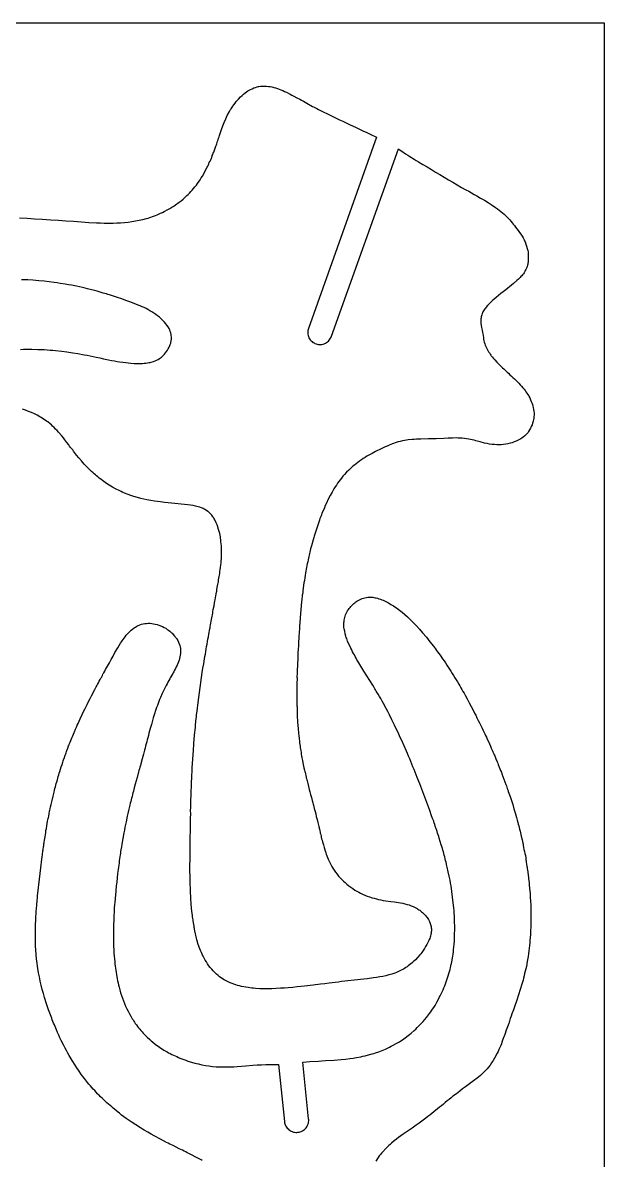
# Model space of a CAD drawing. Extents: x 0 to 1525, y 0 to 1525.
# Drawn here: x 1290.9 to 1525, y 1067.1 to 1525 of the extents above; entities that cross this region are included whole.
import ezdxf

# ---------------------------------------------------------------- set-up
doc = ezdxf.new("R2010")
doc.units = 0
doc.header["$MEASUREMENT"] = 0

msp = doc.modelspace()

# ---------------------------------------------------------------- linework, layer by layer
msp.add_lwpolyline([(0, 0), (0, 1525), (1525, 1525), (1525, 0), (0, 0)], close=True)
for points in [[(1289.63, 1446.41), (1292.73, 1446.27), (1295.73, 1446.11), (1298.73, 1445.94), (1302.23, 1445.72), (1305.33, 1445.51), (1308.33, 1445.3), (1311.43, 1445.07), (1312.98, 1444.95), (1314.53, 1444.83), (1316.03, 1444.73), (1317.53, 1444.63), (1320.63, 1444.46), (1322.18, 1444.41), (1323.73, 1444.37), (1325.53, 1444.35), (1327.33, 1444.37), (1328.84, 1444.42), (1330.33, 1444.5), (1331.84, 1444.61), (1333.33, 1444.77), (1334.84, 1444.96), (1335.59, 1445.07), (1336.33, 1445.19), (1337.79, 1445.47), (1338.52, 1445.63), (1339.24, 1445.8), (1340.7, 1446.18), (1341.42, 1446.38), (1342.14, 1446.61), (1343.6, 1447.11), (1344.32, 1447.38), (1345.03, 1447.67), (1346.45, 1448.28), (1347.14, 1448.61), (1347.83, 1448.95), (1349.4, 1449.79), (1350.17, 1450.24), (1350.94, 1450.7), (1351.7, 1451.19), (1352.45, 1451.69), (1353.93, 1452.73), (1354.34, 1453.04), (1354.74, 1453.36), (1355.51, 1454.02), (1357.02, 1455.39), (1357.57, 1455.91), (1358.1, 1456.46), (1358.61, 1457.02), (1359.12, 1457.59), (1359.7, 1458.25), (1360.27, 1458.93), (1360.82, 1459.62), (1361.34, 1460.33), (1362.32, 1461.79), (1362.79, 1462.53), (1363.25, 1463.28), (1363.77, 1464.16), (1364.26, 1465.06), (1365.22, 1466.86), (1365.44, 1467.31), (1365.64, 1467.78), (1365.83, 1468.24), (1366.03, 1468.7), (1366.32, 1469.27), (1366.61, 1469.84), (1366.87, 1470.42), (1366.98, 1470.72), (1367.07, 1471.03), (1367.14, 1471.28), (1367.22, 1471.53), (1367.42, 1472), (1367.64, 1472.47), (1367.85, 1472.95), (1368.29, 1474.15), (1368.7, 1475.36), (1368.86, 1475.84), (1369.04, 1476.31), (1369.21, 1476.78), (1369.36, 1477.27), (1369.54, 1477.87), (1369.75, 1478.47), (1369.96, 1479.07), (1370.16, 1479.67), (1370.54, 1480.88), (1370.97, 1482.07), (1371.49, 1483.49), (1371.75, 1484.2), (1372.04, 1484.9), (1372.62, 1486.29), (1372.93, 1486.98), (1373.26, 1487.65), (1374.09, 1489.24), (1374.53, 1490.02), (1374.77, 1490.4), (1375.03, 1490.76), (1375.48, 1491.39), (1375.93, 1492.02), (1376.38, 1492.65), (1376.85, 1493.26), (1377.28, 1493.76), (1377.73, 1494.25), (1378.65, 1495.19), (1379.21, 1495.73), (1379.8, 1496.25), (1380.41, 1496.73), (1381.04, 1497.19), (1381.57, 1497.54), (1382.11, 1497.87), (1382.67, 1498.18), (1383.24, 1498.46), (1383.91, 1498.75), (1384.61, 1499), (1385.31, 1499.2), (1385.67, 1499.29), (1386.03, 1499.36), (1386.61, 1499.44), (1387.18, 1499.49), (1387.76, 1499.52), (1388.33, 1499.52), (1389.07, 1499.48), (1389.79, 1499.4), (1390.52, 1499.28), (1391.23, 1499.14), (1391.97, 1498.97), (1392.7, 1498.75), (1393.42, 1498.51), (1394.13, 1498.26), (1394.87, 1497.98), (1395.61, 1497.69), (1396.33, 1497.37), (1397.04, 1497.02), (1398.54, 1496.28), (1399.29, 1495.9), (1400.03, 1495.51), (1401.23, 1494.84), (1402.43, 1494.18), (1403.16, 1493.79), (1403.88, 1493.38), (1405.33, 1492.58), (1407.63, 1491.33), (1408.2, 1491.03), (1408.78, 1490.74), (1409.36, 1490.44), (1409.93, 1490.14), (1411.03, 1489.57), (1412.14, 1489.01), (1413.28, 1488.44), (1414.43, 1487.88), (1415.78, 1487.23), (1417.13, 1486.59), (1418.43, 1485.96), (1419.74, 1485.34), (1422.44, 1484.08), (1425.14, 1482.82), (1427.84, 1481.54), (1429.44, 1480.79), (1431.04, 1480.03), (1433.35, 1478.95), (1405.9, 1401.97), (1405.78, 1401.53), (1405.69, 1401.09), (1405.65, 1400.62), (1405.65, 1400.14), (1405.7, 1399.64), (1405.8, 1399.16), (1405.95, 1398.67), (1406.15, 1398.21), (1406.4, 1397.76), (1406.69, 1397.35), (1407.02, 1396.97), (1407.38, 1396.63), (1407.76, 1396.34), (1408.17, 1396.09), (1408.57, 1395.89), (1408.99, 1395.73), (1409.42, 1395.6), (1409.86, 1395.52), (1410.34, 1395.47), (1410.82, 1395.47), (1411.31, 1395.52), (1411.8, 1395.62), (1412.28, 1395.78), (1412.75, 1395.98), (1413.19, 1396.23), (1413.61, 1396.52), (1413.98, 1396.85), (1414.32, 1397.21), (1414.61, 1397.59), (1414.86, 1397.99), (1415.06, 1398.39), (1415.23, 1398.81), (1415.23, 1398.81), (1442.12, 1474.23), (1442.85, 1473.73), (1443.58, 1473.24), (1445.04, 1472.26), (1445.88, 1471.7), (1446.73, 1471.15), (1448.44, 1470.07), (1449.3, 1469.52), (1450.17, 1469), (1451.93, 1467.96), (1453.67, 1466.93), (1455.43, 1465.92), (1457.14, 1464.91), (1458.84, 1463.9), (1462.33, 1461.8), (1464.08, 1460.76), (1465.83, 1459.74), (1467.57, 1458.74), (1469.33, 1457.76), (1470.43, 1457.15), (1471.53, 1456.54), (1472.63, 1455.92), (1473.73, 1455.3), (1475.24, 1454.44), (1476.74, 1453.54), (1478.29, 1452.61), (1479.06, 1452.13), (1479.82, 1451.63), (1481.29, 1450.63), (1482.01, 1450.12), (1482.72, 1449.58), (1483.4, 1449.04), (1484.06, 1448.48), (1484.72, 1447.91), (1485.34, 1447.31), (1485.89, 1446.77), (1486.42, 1446.23), (1486.94, 1445.66), (1487.43, 1445.08), (1487.91, 1444.49), (1488.4, 1443.92), (1488.88, 1443.33), (1489.34, 1442.72), (1489.86, 1442.01), (1490.4, 1441.3), (1490.93, 1440.59), (1491.43, 1439.87), (1491.91, 1439.12), (1492.36, 1438.35), (1492.77, 1437.57), (1492.96, 1437.17), (1493.14, 1436.76), (1493.47, 1435.91), (1493.76, 1435.03), (1494.01, 1434.15), (1494.22, 1433.26), (1494.31, 1432.75), (1494.37, 1432.23), (1494.42, 1431.71), (1494.44, 1431.19), (1494.44, 1430.14), (1494.4, 1429.09), (1494.36, 1428.65), (1494.29, 1428.22), (1494.2, 1427.78), (1494.08, 1427.35), (1493.94, 1426.93), (1493.79, 1426.51), (1493.45, 1425.69), (1493.23, 1425.23), (1492.99, 1424.8), (1492.72, 1424.37), (1492.44, 1423.96), (1492.13, 1423.55), (1491.81, 1423.16), (1491.48, 1422.78), (1491.14, 1422.41), (1490.5, 1421.78), (1489.82, 1421.17), (1488.44, 1419.98), (1487.68, 1419.34), (1486.91, 1418.71), (1486.13, 1418.09), (1485.34, 1417.49), (1484.33, 1416.73), (1483.34, 1415.95), (1482.39, 1415.15), (1481.44, 1414.35), (1480.72, 1413.75), (1480.01, 1413.14), (1479.32, 1412.51), (1478.66, 1411.85), (1478.04, 1411.19), (1477.45, 1410.51), (1477.17, 1410.16), (1476.9, 1409.8), (1476.64, 1409.43), (1476.4, 1409.05), (1476.19, 1408.67), (1476, 1408.28), (1475.84, 1407.89), (1475.7, 1407.48), (1475.58, 1407.07), (1475.49, 1406.65), (1475.42, 1406.23), (1475.36, 1405.8), (1475.33, 1405.36), (1475.33, 1404.91), (1475.35, 1404.47), (1475.39, 1404.03), (1475.51, 1403.16), (1475.65, 1402.28), (1475.83, 1401.27), (1476.02, 1400.25), (1476.2, 1399.23), (1476.35, 1398.21), (1476.44, 1397.6), (1476.57, 1397), (1476.73, 1396.4), (1476.9, 1395.8), (1477.1, 1395.24), (1477.33, 1394.69), (1477.83, 1393.6), (1477.97, 1393.33), (1478.11, 1393.06), (1478.44, 1392.55), (1478.78, 1392.05), (1479.11, 1391.53), (1479.3, 1391.22), (1479.51, 1390.92), (1479.96, 1390.35), (1480.45, 1389.79), (1480.93, 1389.24), (1481.78, 1388.32), (1482.65, 1387.43), (1483.58, 1386.52), (1484.05, 1386.07), (1484.53, 1385.63), (1485.51, 1384.77), (1485.99, 1384.32), (1486.45, 1383.87), (1487.03, 1383.31), (1487.64, 1382.78), (1488.24, 1382.24), (1488.83, 1381.69), (1489.75, 1380.77), (1490.65, 1379.84), (1491.2, 1379.26), (1491.73, 1378.66), (1492.24, 1378.05), (1492.73, 1377.43), (1493.12, 1376.9), (1493.5, 1376.37), (1494.23, 1375.29), (1494.45, 1374.96), (1494.64, 1374.63), (1495, 1373.94), (1495.33, 1373.23), (1495.64, 1372.52), (1495.89, 1371.92), (1496.11, 1371.32), (1496.3, 1370.71), (1496.45, 1370.09), (1496.59, 1369.34), (1496.7, 1368.59), (1496.75, 1367.84), (1496.76, 1367.46), (1496.74, 1367.08), (1496.7, 1366.44), (1496.64, 1365.81), (1496.53, 1365.19), (1496.38, 1364.58), (1496.17, 1363.85), (1495.93, 1363.13), (1495.65, 1362.42), (1495.5, 1362.08), (1495.32, 1361.74), (1494.94, 1361.06), (1494.53, 1360.41), (1494.31, 1360.1), (1494.07, 1359.8), (1493.82, 1359.5), (1493.56, 1359.22), (1493, 1358.69), (1492.41, 1358.2), (1491.79, 1357.76), (1491.47, 1357.55), (1491.14, 1357.36), (1490.37, 1356.95), (1489.57, 1356.57), (1488.76, 1356.23), (1487.93, 1355.95), (1487.07, 1355.7), (1486.2, 1355.5), (1485.32, 1355.34), (1484.43, 1355.22), (1483.54, 1355.14), (1482.64, 1355.11), (1481.74, 1355.11), (1480.83, 1355.15), (1479.83, 1355.24), (1478.82, 1355.38), (1477.82, 1355.56), (1476.84, 1355.78), (1475.08, 1356.22), (1473.34, 1356.7), (1472.62, 1356.9), (1471.89, 1357.07), (1471.17, 1357.24), (1470.43, 1357.38), (1469.56, 1357.52), (1468.69, 1357.63), (1467.81, 1357.72), (1466.93, 1357.78), (1466.19, 1357.81), (1465.44, 1357.83), (1463.93, 1357.82), (1462.18, 1357.77), (1460.43, 1357.69), (1457.33, 1357.53), (1455.79, 1357.48), (1454.23, 1357.44), (1451.23, 1357.38), (1449.43, 1357.32), (1448.53, 1357.27), (1447.63, 1357.2), (1446.13, 1357.06), (1445.38, 1356.96), (1444.64, 1356.83), (1443.78, 1356.66), (1442.92, 1356.47), (1442.07, 1356.26), (1441.24, 1356), (1439.83, 1355.5), (1438.44, 1354.95), (1437.63, 1354.6), (1436.82, 1354.24), (1435.23, 1353.49), (1432.93, 1352.36), (1432.25, 1352.01), (1431.58, 1351.64), (1430.24, 1350.9), (1429.47, 1350.46), (1428.72, 1350), (1427.98, 1349.53), (1427.24, 1349.04), (1426.52, 1348.54), (1425.82, 1348.02), (1424.43, 1346.94), (1423.84, 1346.46), (1423.26, 1345.95), (1422.7, 1345.43), (1422.15, 1344.89), (1421.27, 1344.01), (1420.42, 1343.09), (1419.84, 1342.42), (1419.26, 1341.72), (1418.7, 1341.02), (1418.16, 1340.3), (1417.65, 1339.59), (1417.16, 1338.87), (1416.68, 1338.13), (1416.22, 1337.39), (1415.46, 1336.08), (1414.73, 1334.74), (1413.93, 1333.16), (1413.14, 1331.56), (1412.73, 1330.64), (1412.33, 1329.7), (1411.94, 1328.77), (1411.52, 1327.85), (1411.33, 1327.38), (1411.17, 1326.91), (1411.02, 1326.43), (1410.83, 1325.96), (1410.58, 1325.38), (1410.35, 1324.78), (1409.94, 1323.58), (1409.52, 1322.39), (1409.11, 1321.19), (1408.74, 1319.98), (1408.35, 1318.77), (1408.2, 1318.29), (1408.07, 1317.81), (1407.81, 1316.84), (1407.13, 1314.38), (1406.81, 1313.16), (1406.52, 1311.93), (1406.38, 1311.32), (1406.21, 1310.7), (1406.05, 1310.09), (1405.92, 1309.46), (1405.79, 1308.72), (1405.64, 1307.97), (1405.48, 1307.23), (1405.34, 1306.49), (1405.19, 1305.74), (1405.03, 1305), (1404.88, 1304.25), (1404.76, 1303.5), (1404.62, 1302.5), (1404.46, 1301.51), (1404.29, 1300.52), (1404.14, 1299.52), (1403.87, 1297.52), (1403.7, 1296.27), (1403.62, 1295.65), (1403.53, 1295.02), (1403.46, 1294.52), (1403.41, 1294.02), (1403.31, 1293.01), (1403.06, 1290.51), (1402.86, 1288.5), (1402.73, 1287.25), (1402.67, 1286.62), (1402.63, 1285.99), (1402.56, 1284.73), (1402.51, 1284.1), (1402.46, 1283.47), (1402.35, 1282.21), (1402.27, 1280.95), (1402.18, 1279.69), (1402.14, 1279.05), (1402.13, 1278.42), (1402.1, 1277.66), (1402.03, 1276.91), (1401.97, 1276.15), (1401.94, 1275.39), (1401.93, 1274.76), (1401.89, 1274.13), (1401.8, 1272.86), (1401.72, 1271.34), (1401.68, 1270.58), (1401.66, 1269.81), (1401.61, 1268.54), (1401.55, 1267.27), (1401.51, 1266.51), (1401.47, 1265.75), (1401.43, 1264.99), (1401.43, 1264.22), (1401.44, 1263.84), (1401.43, 1263.46), (1401.37, 1262.7), (1401.32, 1261.94), (1401.32, 1261.56), (1401.33, 1261.17), (1401.35, 1260.79), (1401.35, 1260.4), (1401.3, 1259.64), (1401.25, 1258.89), (1401.23, 1258.5), (1401.23, 1258.12), (1401.24, 1256.85), (1401.23, 1255.58), (1401.24, 1252.53), (1401.23, 1251.26), (1401.25, 1250.63), (1401.3, 1250), (1401.33, 1249.62), (1401.35, 1249.25), (1401.34, 1248.49), (1401.33, 1247.73), (1401.33, 1247.35), (1401.36, 1246.97), (1401.42, 1246.09), (1401.46, 1245.21), (1401.5, 1244.33), (1401.56, 1243.44), (1401.75, 1240.93), (1401.92, 1238.94), (1402.03, 1237.94), (1402.15, 1236.94), (1402.3, 1235.7), (1402.38, 1235.08), (1402.47, 1234.46), (1402.55, 1233.83), (1402.63, 1233.21), (1402.72, 1232.59), (1402.83, 1231.97), (1402.97, 1231.24), (1403.07, 1230.5), (1403.18, 1229.76), (1403.24, 1229.39), (1403.32, 1229.02), (1403.54, 1228.04), (1403.74, 1227.06), (1404.13, 1225.1), (1404.34, 1224.11), (1404.46, 1223.62), (1404.61, 1223.14), (1404.7, 1222.85), (1404.78, 1222.55), (1404.88, 1221.93), (1404.99, 1221.32), (1405.07, 1221.02), (1405.16, 1220.72), (1405.32, 1220.24), (1405.43, 1219.75), (1405.53, 1219.25), (1405.64, 1218.76), (1406.27, 1216.33), (1406.53, 1215.34), (1406.8, 1214.35), (1407.11, 1213.13), (1407.43, 1211.92), (1407.7, 1210.94), (1407.83, 1210.45), (1407.95, 1209.95), (1408.09, 1209.33), (1408.26, 1208.72), (1408.61, 1207.48), (1408.85, 1206.49), (1409.1, 1205.49), (1409.42, 1204.25), (1409.73, 1203.01), (1409.84, 1202.51), (1409.94, 1202), (1410.06, 1201.49), (1410.2, 1201), (1410.3, 1200.69), (1410.37, 1200.38), (1410.49, 1199.74), (1410.62, 1199.11), (1410.7, 1198.8), (1410.81, 1198.49), (1410.89, 1198.25), (1410.95, 1198.01), (1411.04, 1197.5), (1411.12, 1197), (1411.18, 1196.75), (1411.25, 1196.51), (1411.44, 1195.89), (1411.61, 1195.27), (1411.93, 1194.02), (1412.21, 1193.04), (1412.51, 1192.06), (1412.91, 1190.87), (1413.12, 1190.27), (1413.34, 1189.68), (1413.92, 1188.3), (1414.54, 1186.93), (1414.93, 1186.14), (1415.35, 1185.38), (1415.79, 1184.63), (1416.26, 1183.9), (1416.82, 1183.06), (1417.43, 1182.25), (1418.07, 1181.46), (1418.74, 1180.71), (1419.36, 1180.07), (1419.99, 1179.43), (1420.65, 1178.82), (1421.33, 1178.24), (1422.13, 1177.6), (1422.94, 1176.99), (1423.77, 1176.41), (1424.63, 1175.86), (1425.39, 1175.42), (1426.16, 1174.99), (1426.94, 1174.59), (1427.74, 1174.21), (1428.67, 1173.8), (1429.61, 1173.43), (1430.57, 1173.08), (1431.54, 1172.77), (1432.4, 1172.52), (1433.27, 1172.29), (1434.15, 1172.08), (1435.03, 1171.89), (1436.03, 1171.7), (1437.03, 1171.54), (1439.03, 1171.25), (1440.59, 1171.05), (1441.36, 1170.94), (1442.14, 1170.82), (1443.02, 1170.67), (1443.89, 1170.5), (1444.77, 1170.31), (1445.63, 1170.08), (1446.46, 1169.83), (1447.27, 1169.55), (1448.06, 1169.23), (1448.84, 1168.87), (1449.64, 1168.43), (1450.03, 1168.19), (1450.41, 1167.94), (1450.79, 1167.68), (1451.15, 1167.4), (1451.5, 1167.11), (1451.84, 1166.81), (1452.51, 1166.16), (1452.83, 1165.82), (1453.14, 1165.48), (1453.44, 1165.12), (1453.72, 1164.75), (1453.97, 1164.36), (1454.21, 1163.96), (1454.6, 1163.17), (1454.78, 1162.77), (1454.95, 1162.37), (1455.1, 1161.96), (1455.22, 1161.55), (1455.32, 1161.12), (1455.39, 1160.69), (1455.43, 1160.25), (1455.44, 1159.82), (1455.42, 1159.39), (1455.37, 1158.96), (1455.3, 1158.53), (1455.22, 1158.11), (1455.02, 1157.25), (1454.9, 1156.81), (1454.75, 1156.37), (1454.58, 1155.94), (1454.4, 1155.51), (1454, 1154.68), (1453.56, 1153.87), (1453.1, 1153.06), (1452.6, 1152.27), (1452.07, 1151.5), (1451.53, 1150.75), (1451.13, 1150.22), (1450.71, 1149.71), (1449.85, 1148.71), (1449, 1147.8), (1448.12, 1146.92), (1447.65, 1146.49), (1447.15, 1146.09), (1446.13, 1145.32), (1445.65, 1144.97), (1445.15, 1144.63), (1444.65, 1144.3), (1444.13, 1144), (1443.04, 1143.43), (1441.93, 1142.91), (1441.34, 1142.66), (1440.75, 1142.44), (1439.54, 1142.04), (1438.94, 1141.85), (1438.34, 1141.68), (1437.13, 1141.37), (1435.89, 1141.1), (1434.63, 1140.86), (1433.39, 1140.64), (1432.13, 1140.45), (1429.53, 1140.12), (1428.24, 1139.98), (1426.93, 1139.84), (1425.64, 1139.7), (1424.34, 1139.56), (1421.83, 1139.27), (1420.54, 1139.12), (1419.24, 1138.97), (1417.98, 1138.82), (1416.73, 1138.66), (1414.23, 1138.36), (1412.53, 1138.15), (1410.83, 1137.93), (1407.84, 1137.58), (1404.34, 1137.18), (1401.34, 1136.86), (1399.59, 1136.68), (1397.83, 1136.52), (1396.28, 1136.39), (1394.73, 1136.28), (1392.99, 1136.17), (1391.23, 1136.1), (1389.69, 1136.07), (1388.13, 1136.08), (1387.26, 1136.09), (1386.38, 1136.13), (1384.63, 1136.24), (1383.88, 1136.31), (1383.13, 1136.39), (1381.63, 1136.59), (1380.75, 1136.73), (1379.88, 1136.89), (1379, 1137.08), (1378.13, 1137.28), (1377.4, 1137.47), (1376.67, 1137.68), (1375.95, 1137.92), (1375.23, 1138.17), (1374.41, 1138.49), (1373.6, 1138.84), (1372.81, 1139.24), (1372.03, 1139.67), (1371.38, 1140.07), (1370.75, 1140.5), (1370.13, 1140.96), (1369.53, 1141.43), (1368.86, 1142.02), (1368.23, 1142.65), (1367.62, 1143.29), (1367.02, 1143.95), (1366.43, 1144.65), (1365.87, 1145.37), (1365.35, 1146.13), (1364.86, 1146.9), (1364.39, 1147.66), (1363.93, 1148.44), (1363.5, 1149.23), (1363.31, 1149.64), (1363.13, 1150.05), (1362.84, 1150.76), (1362.53, 1151.47), (1362.23, 1152.18), (1361.96, 1152.9), (1361.47, 1154.34), (1361.25, 1155.06), (1361.07, 1155.8), (1360.92, 1156.41), (1360.75, 1157.02), (1360.59, 1157.63), (1360.45, 1158.23), (1360.17, 1159.47), (1360.05, 1160.09), (1360.01, 1160.4), (1359.98, 1160.71), (1359.94, 1161.03), (1359.9, 1161.34), (1359.77, 1161.96), (1359.65, 1162.58), (1359.6, 1162.89), (1359.57, 1163.2), (1359.49, 1163.83), (1359.38, 1164.45), (1359.28, 1165.07), (1359.2, 1165.7), (1359.06, 1167.2), (1358.91, 1168.71), (1358.76, 1170.22), (1358.68, 1170.98), (1358.63, 1171.74), (1358.54, 1173.25), (1358.48, 1174.76), (1358.4, 1176.53), (1358.34, 1178.29), (1358.33, 1179.56), (1358.35, 1180.82), (1358.33, 1181.45), (1358.28, 1182.08), (1358.24, 1182.71), (1358.22, 1183.34), (1358.24, 1184.61), (1358.24, 1185.24), (1358.22, 1185.87), (1358.22, 1186.25), (1358.23, 1186.63), (1358.27, 1187.39), (1358.32, 1188.14), (1358.34, 1188.9), (1358.33, 1191.42), (1358.34, 1192.69), (1358.33, 1193.95), (1358.34, 1195.21), (1358.34, 1195.84), (1358.33, 1196.47), (1358.32, 1196.85), (1358.33, 1197.23), (1358.37, 1197.99), (1358.42, 1198.74), (1358.44, 1199.12), (1358.44, 1199.5), (1358.44, 1201.02), (1358.44, 1201.77), (1358.43, 1202.53), (1358.43, 1203.42), (1358.46, 1204.3), (1358.51, 1205.18), (1358.54, 1206.06), (1358.54, 1206.82), (1358.52, 1207.58), (1358.52, 1208.34), (1358.54, 1208.71), (1358.57, 1209.09), (1358.61, 1209.53), (1358.63, 1209.97), (1358.63, 1210.85), (1358.62, 1211.74), (1358.63, 1212.18), (1358.65, 1212.62), (1358.7, 1213.5), (1358.72, 1214.38), (1358.74, 1215.27), (1358.77, 1216.15), (1358.81, 1217.03), (1358.84, 1217.92), (1358.87, 1218.81), (1358.92, 1219.69), (1358.97, 1220.57), (1359, 1221.46), (1359.03, 1222.34), (1359.07, 1223.22), (1359.18, 1224.98), (1359.27, 1226.74), (1359.38, 1228.51), (1359.5, 1230.27), (1359.61, 1232.03), (1359.68, 1232.91), (1359.76, 1233.79), (1359.81, 1234.42), (1359.86, 1235.05), (1359.95, 1236.31), (1360.12, 1238.32), (1360.2, 1239.33), (1360.31, 1240.33), (1360.41, 1241.34), (1360.51, 1242.34), (1360.76, 1244.85), (1360.84, 1245.6), (1360.93, 1246.36), (1361.12, 1247.86), (1361.54, 1251.37), (1362.07, 1255.37), (1362.33, 1257.38), (1362.47, 1258.38), (1362.62, 1259.38), (1362.92, 1261.38), (1363.22, 1263.38), (1363.49, 1265.13), (1363.78, 1266.86), (1364.1, 1268.86), (1364.27, 1269.86), (1364.45, 1270.86), (1364.63, 1271.86), (1364.79, 1272.86), (1364.95, 1273.86), (1365.14, 1274.85), (1365.34, 1275.84), (1365.5, 1276.84), (1365.65, 1277.84), (1365.82, 1278.83), (1365.98, 1279.58), (1366.15, 1280.33), (1366.29, 1281.07), (1366.35, 1281.45), (1366.4, 1281.83), (1366.5, 1282.57), (1366.63, 1283.32), (1366.79, 1284.06), (1366.93, 1284.8), (1367.06, 1285.42), (1367.19, 1286.04), (1367.32, 1286.66), (1367.4, 1287.28), (1367.5, 1288.03), (1367.63, 1288.78), (1367.94, 1290.26), (1368.18, 1291.5), (1368.29, 1292.12), (1368.37, 1292.74), (1368.48, 1293.48), (1368.62, 1294.23), (1368.95, 1295.71), (1369.03, 1296.2), (1369.1, 1296.7), (1369.23, 1297.69), (1369.35, 1298.31), (1369.49, 1298.93), (1369.62, 1299.54), (1369.67, 1299.85), (1369.7, 1300.16), (1369.73, 1300.47), (1369.77, 1300.78), (1369.89, 1301.4), (1370.01, 1302.02), (1370.11, 1302.63), (1370.2, 1303.38), (1370.32, 1304.12), (1370.44, 1304.87), (1370.54, 1305.61), (1370.69, 1306.86), (1370.75, 1307.48), (1370.8, 1308.1), (1370.91, 1309.61), (1370.94, 1310.37), (1370.94, 1311.13), (1370.93, 1311.77), (1370.93, 1312.4), (1370.93, 1313.67), (1370.89, 1314.45), (1370.81, 1315.23), (1370.73, 1316.01), (1370.66, 1316.78), (1370.6, 1317.44), (1370.49, 1318.1), (1370.36, 1318.76), (1370.21, 1319.41), (1370.01, 1320.19), (1369.79, 1320.96), (1369.32, 1322.5), (1369.22, 1322.81), (1369.1, 1323.11), (1368.83, 1323.71), (1368.24, 1324.87), (1368.07, 1325.2), (1367.88, 1325.52), (1367.68, 1325.83), (1367.46, 1326.13), (1367, 1326.72), (1366.53, 1327.29), (1366.29, 1327.56), (1366.03, 1327.81), (1365.75, 1328.04), (1365.46, 1328.26), (1364.85, 1328.67), (1364.23, 1329.05), (1363.92, 1329.23), (1363.6, 1329.4), (1363.26, 1329.55), (1362.92, 1329.69), (1362.23, 1329.94), (1361.53, 1330.15), (1360.52, 1330.41), (1359.5, 1330.62), (1358.47, 1330.79), (1357.44, 1330.93), (1356.09, 1331.08), (1354.74, 1331.21), (1352.13, 1331.45), (1349.53, 1331.72), (1347.98, 1331.89), (1346.43, 1332.09), (1345.18, 1332.27), (1343.93, 1332.45), (1342.43, 1332.7), (1340.93, 1332.98), (1339.73, 1333.23), (1338.53, 1333.51), (1337.08, 1333.89), (1335.64, 1334.3), (1334.48, 1334.68), (1333.33, 1335.09), (1331.92, 1335.64), (1331.23, 1335.93), (1330.54, 1336.25), (1329.43, 1336.78), (1328.87, 1337.06), (1328.33, 1337.36), (1327.02, 1338.1), (1326.37, 1338.48), (1325.73, 1338.88), (1324.67, 1339.56), (1324.14, 1339.92), (1323.63, 1340.29), (1323.01, 1340.75), (1322.37, 1341.2), (1321.74, 1341.66), (1321.13, 1342.14), (1320.65, 1342.55), (1320.18, 1342.98), (1319.72, 1343.4), (1319.24, 1343.81), (1318.64, 1344.33), (1318.06, 1344.86), (1317.5, 1345.41), (1316.95, 1345.97), (1315.72, 1347.26), (1315.12, 1347.92), (1314.54, 1348.59), (1313.53, 1349.78), (1312.54, 1350.98), (1312.15, 1351.48), (1311.78, 1351.99), (1311.41, 1352.51), (1311.03, 1353.01), (1310.22, 1354.02), (1309.81, 1354.52), (1309.43, 1355.05), (1308.69, 1356.07), (1307.93, 1357.07), (1307.3, 1357.86), (1306.66, 1358.64), (1305.34, 1360.16), (1304.76, 1360.81), (1304.16, 1361.43), (1303.54, 1362.04), (1302.92, 1362.64), (1302.46, 1363.07), (1302, 1363.48), (1301.04, 1364.28), (1300.53, 1364.66), (1300, 1365.01), (1298.94, 1365.71), (1298.41, 1366.05), (1297.86, 1366.37), (1296.74, 1366.97), (1295.6, 1367.53), (1294.44, 1368.05), (1293.25, 1368.54), (1292.04, 1368.99), (1290.84, 1369.4)], [(1290.03, 1393.5), (1291.28, 1393.54), (1292.53, 1393.56), (1293.53, 1393.57), (1294.53, 1393.57), (1297.03, 1393.52), (1298.28, 1393.47), (1299.53, 1393.41), (1300.79, 1393.33), (1302.03, 1393.23), (1303.09, 1393.15), (1304.13, 1393.05), (1306.63, 1392.77), (1308.63, 1392.51), (1311.13, 1392.14), (1313.13, 1391.81), (1315.63, 1391.36), (1316.84, 1391.12), (1318.03, 1390.87), (1320.53, 1390.35), (1321.98, 1390.04), (1323.43, 1389.72), (1325.43, 1389.31), (1326.68, 1389.07), (1327.93, 1388.84), (1328.93, 1388.67), (1329.94, 1388.5), (1331.18, 1388.33), (1332.43, 1388.16), (1333.43, 1388.05), (1334.43, 1387.96), (1335.73, 1387.87), (1337.03, 1387.82), (1338.09, 1387.81), (1338.61, 1387.82), (1339.13, 1387.84), (1339.79, 1387.89), (1340.44, 1387.95), (1341.09, 1388.04), (1341.73, 1388.16), (1342.21, 1388.26), (1342.69, 1388.38), (1343.63, 1388.67), (1344.23, 1388.9), (1344.81, 1389.17), (1345.38, 1389.48), (1345.93, 1389.81), (1346.35, 1390.1), (1346.76, 1390.43), (1347.15, 1390.77), (1347.53, 1391.12), (1348, 1391.6), (1348.45, 1392.12), (1348.86, 1392.65), (1349.24, 1393.21), (1349.51, 1393.67), (1349.75, 1394.15), (1350.19, 1395.12), (1350.31, 1395.41), (1350.42, 1395.71), (1350.51, 1396.01), (1350.58, 1396.32), (1350.7, 1396.95), (1350.77, 1397.58), (1350.79, 1398.07), (1350.77, 1398.56), (1350.72, 1399.05), (1350.64, 1399.54), (1350.51, 1400.15), (1350.33, 1400.74), (1350.1, 1401.32), (1349.81, 1401.87), (1349.41, 1402.54), (1348.98, 1403.2), (1348.52, 1403.83), (1348.01, 1404.43), (1347.36, 1405.12), (1346.67, 1405.79), (1345.96, 1406.42), (1345.22, 1407.03), (1344.48, 1407.59), (1343.72, 1408.11), (1342.93, 1408.61), (1342.13, 1409.08), (1341.35, 1409.51), (1340.55, 1409.91), (1339.75, 1410.3), (1338.94, 1410.68), (1338.15, 1411.03), (1337.35, 1411.36), (1335.73, 1411.99), (1334.09, 1412.62), (1332.44, 1413.23), (1330.79, 1413.82), (1329.14, 1414.39), (1327.49, 1414.93), (1325.83, 1415.46), (1325.21, 1415.66), (1324.59, 1415.84), (1323.34, 1416.2), (1322.14, 1416.56), (1320.93, 1416.89), (1317.03, 1417.89), (1316.04, 1418.14), (1315.03, 1418.36), (1313.79, 1418.64), (1312.53, 1418.9), (1310.53, 1419.3), (1309.29, 1419.53), (1308.03, 1419.75), (1306.03, 1420.08), (1304.79, 1420.27), (1303.53, 1420.44), (1301.54, 1420.7), (1299.53, 1420.92), (1297.43, 1421.12), (1296.19, 1421.22), (1294.93, 1421.31), (1292.93, 1421.44), (1291.69, 1421.5), (1290.43, 1421.55)], [(1363.22, 1067.02), (1362.69, 1067.29), (1362.16, 1067.55), (1361.63, 1067.82), (1360.39, 1068.48), (1359.13, 1069.13), (1357.83, 1069.77), (1357.18, 1070.08), (1356.53, 1070.42), (1355.89, 1070.76), (1355.24, 1071.08), (1353.93, 1071.7), (1352.68, 1072.33), (1351.43, 1072.97), (1350.13, 1073.6), (1349.48, 1073.92), (1348.83, 1074.26), (1346.33, 1075.57), (1343.84, 1076.91), (1342.58, 1077.61), (1341.34, 1078.31), (1339.83, 1079.18), (1339.08, 1079.62), (1338.34, 1080.07), (1336.42, 1081.3), (1334.52, 1082.56), (1332.61, 1083.89), (1331.67, 1084.57), (1330.74, 1085.27), (1329.84, 1085.98), (1328.95, 1086.69), (1327.83, 1087.59), (1327.27, 1088.04), (1326.74, 1088.51), (1326.09, 1089.09), (1325.43, 1089.65), (1324.77, 1090.22), (1324.14, 1090.82), (1322.9, 1092.03), (1322.27, 1092.62), (1321.64, 1093.21), (1321.33, 1093.51), (1321.03, 1093.81), (1320.47, 1094.45), (1319.91, 1095.1), (1319.34, 1095.72), (1318.74, 1096.36), (1318.16, 1097.01), (1317.6, 1097.68), (1317.06, 1098.36), (1315.82, 1099.92), (1315.22, 1100.71), (1314.64, 1101.51), (1313.31, 1103.39), (1312.66, 1104.33), (1312.04, 1105.29), (1310.82, 1107.25), (1309.64, 1109.22), (1309.06, 1110.22), (1308.51, 1111.23), (1307.97, 1112.25), (1307.45, 1113.28), (1306.41, 1115.34), (1305.9, 1116.38), (1305.43, 1117.43), (1304.97, 1118.48), (1304.5, 1119.53), (1304.21, 1120.19), (1303.94, 1120.87), (1303.66, 1121.55), (1303.36, 1122.21), (1303.08, 1122.87), (1302.83, 1123.55), (1302.59, 1124.23), (1302.34, 1124.9), (1302.08, 1125.58), (1301.83, 1126.26), (1301.59, 1126.93), (1301.33, 1127.61), (1301.03, 1128.42), (1300.77, 1129.25), (1300.51, 1130.07), (1300.25, 1130.9), (1299.98, 1131.72), (1299.73, 1132.54), (1299.26, 1134.21), (1298.8, 1135.87), (1298.37, 1137.54), (1297.97, 1139.21), (1297.78, 1140.04), (1297.63, 1140.89), (1297.34, 1142.58), (1297.03, 1144.26), (1296.86, 1145.25), (1296.7, 1146.24), (1296.58, 1147.23), (1296.47, 1148.22), (1296.3, 1149.93), (1296.17, 1151.63), (1296.06, 1153.34), (1296.03, 1154.19), (1296.03, 1155.05), (1296.04, 1156.2), (1296.03, 1157.34), (1296.04, 1158.77), (1296.03, 1160.2), (1296.04, 1161.35), (1296.1, 1162.49), (1296.14, 1163.21), (1296.16, 1163.93), (1296.19, 1164.65), (1296.25, 1165.36), (1296.32, 1166.08), (1296.36, 1166.79), (1296.39, 1167.51), (1296.45, 1168.23), (1296.62, 1169.95), (1296.75, 1171.68), (1296.84, 1172.68), (1296.94, 1173.69), (1297.15, 1175.69), (1297.27, 1176.83), (1297.4, 1177.98), (1297.67, 1180.26), (1297.94, 1182.54), (1298.2, 1184.83), (1298.33, 1185.96), (1298.48, 1187.1), (1298.76, 1189.37), (1298.84, 1189.94), (1298.93, 1190.5), (1299.01, 1191.07), (1299.07, 1191.64), (1299.1, 1191.99), (1299.15, 1192.35), (1299.28, 1193.05), (1299.4, 1193.76), (1299.45, 1194.11), (1299.47, 1194.47), (1299.5, 1194.83), (1299.55, 1195.18), (1299.67, 1195.89), (1299.82, 1196.59), (1299.95, 1197.3), (1300.07, 1198.14), (1300.17, 1198.99), (1300.28, 1199.84), (1300.35, 1200.26), (1300.43, 1200.68), (1300.62, 1201.67), (1300.78, 1202.65), (1300.95, 1203.64), (1301.05, 1204.13), (1301.17, 1204.61), (1301.29, 1205.1), (1301.4, 1205.59), (1301.58, 1206.58), (1301.75, 1207.57), (1301.85, 1208.06), (1301.96, 1208.55), (1302.16, 1209.4), (1302.35, 1210.24), (1302.73, 1211.93), (1303.14, 1213.61), (1303.53, 1215.29), (1303.7, 1215.99), (1303.88, 1216.69), (1304.08, 1217.38), (1304.25, 1218.08), (1304.44, 1218.77), (1304.65, 1219.46), (1304.87, 1220.15), (1305.06, 1220.85), (1305.24, 1221.54), (1305.45, 1222.22), (1305.66, 1222.91), (1305.87, 1223.59), (1306.15, 1224.55), (1306.46, 1225.5), (1306.77, 1226.44), (1307.06, 1227.39), (1307.21, 1227.86), (1307.38, 1228.33), (1307.73, 1229.25), (1308.07, 1230.18), (1308.23, 1230.65), (1308.37, 1231.12), (1308.51, 1231.59), (1308.67, 1232.05), (1309.03, 1232.96), (1309.39, 1233.87), (1309.57, 1234.32), (1309.73, 1234.78), (1309.98, 1235.44), (1310.25, 1236.09), (1310.84, 1237.36), (1311.09, 1237.99), (1311.33, 1238.64), (1311.58, 1239.28), (1311.71, 1239.59), (1311.86, 1239.9), (1312.04, 1240.27), (1312.22, 1240.65), (1312.54, 1241.42), (1312.85, 1242.2), (1313.2, 1242.96), (1314.02, 1244.71), (1314.83, 1246.46), (1315.43, 1247.72), (1316.06, 1248.97), (1316.81, 1250.48), (1317.55, 1251.99), (1318.07, 1253.02), (1318.61, 1254.03), (1319.94, 1256.57), (1320.47, 1257.6), (1320.74, 1258.12), (1321.03, 1258.63), (1321.38, 1259.27), (1321.71, 1259.93), (1322.06, 1260.58), (1322.43, 1261.21), (1322.58, 1261.47), (1322.72, 1261.73), (1322.97, 1262.26), (1323.23, 1262.79), (1323.37, 1263.05), (1323.52, 1263.31), (1323.92, 1263.96), (1324.29, 1264.63), (1325.03, 1265.96), (1325.79, 1267.31), (1326.54, 1268.66), (1327.29, 1270.04), (1328.04, 1271.41), (1329.15, 1273.33), (1329.73, 1274.28), (1330.32, 1275.22), (1330.66, 1275.74), (1331.01, 1276.24), (1331.72, 1277.25), (1332.15, 1277.85), (1332.63, 1278.42), (1333.13, 1278.96), (1333.64, 1279.5), (1334.12, 1280), (1334.63, 1280.48), (1335.16, 1280.93), (1335.72, 1281.35), (1336.27, 1281.71), (1336.84, 1282.05), (1337.42, 1282.36), (1337.73, 1282.49), (1338.03, 1282.61), (1338.69, 1282.83), (1339.36, 1283), (1340.05, 1283.13), (1340.73, 1283.2), (1341.44, 1283.23), (1342.14, 1283.22), (1342.84, 1283.17), (1343.54, 1283.07), (1344.28, 1282.92), (1345.01, 1282.75), (1345.73, 1282.53), (1346.09, 1282.4), (1346.44, 1282.26), (1347.14, 1281.94), (1347.83, 1281.6), (1348.5, 1281.22), (1348.82, 1281.01), (1349.13, 1280.79), (1349.63, 1280.43), (1350.13, 1280.06), (1350.6, 1279.67), (1350.82, 1279.46), (1351.04, 1279.23), (1352.04, 1278.11), (1352.52, 1277.54), (1352.74, 1277.23), (1352.95, 1276.92), (1353.3, 1276.31), (1353.62, 1275.68), (1353.89, 1275.03), (1354.12, 1274.36), (1354.27, 1273.7), (1354.38, 1273.05), (1354.44, 1272.39), (1354.45, 1271.71), (1354.44, 1271.37), (1354.41, 1271.03), (1354.32, 1270.36), (1354.19, 1269.7), (1354.03, 1269.03), (1353.83, 1268.34), (1353.59, 1267.67), (1353.33, 1267), (1353.05, 1266.34), (1352.73, 1265.65), (1352.39, 1264.99), (1352.04, 1264.33), (1351.71, 1263.66), (1351.53, 1263.31), (1351.34, 1262.96), (1350.92, 1262.3), (1350.5, 1261.63), (1350.31, 1261.29), (1350.13, 1260.93), (1349.77, 1260.24), (1349.39, 1259.57), (1349, 1258.9), (1348.64, 1258.21), (1347.83, 1256.59), (1347.43, 1255.78), (1347.06, 1254.96), (1346.37, 1253.35), (1346.04, 1252.54), (1345.73, 1251.72), (1345.44, 1250.91), (1345.13, 1250.1), (1344.83, 1249.29), (1344.54, 1248.48), (1343.81, 1246.32), (1343.47, 1245.24), (1343.15, 1244.15), (1342.71, 1242.52), (1342.25, 1240.9), (1341.99, 1239.95), (1341.74, 1239), (1341.5, 1238.05), (1341.25, 1237.1), (1341.04, 1236.28), (1340.84, 1235.47), (1340.64, 1234.65), (1340.41, 1233.84), (1340.18, 1233.02), (1339.97, 1232.2), (1339.56, 1230.55), (1339.03, 1228.63), (1338.52, 1226.72), (1338.33, 1226.02), (1338.12, 1225.34), (1337.91, 1224.65), (1337.71, 1223.96), (1336.96, 1221.19), (1336.21, 1218.43), (1335.84, 1217.03), (1335.45, 1215.64), (1335.27, 1214.94), (1335.1, 1214.25), (1334.94, 1213.55), (1334.76, 1212.85), (1334.38, 1211.47), (1334.2, 1210.77), (1334.03, 1210.07), (1333.5, 1207.84), (1333.24, 1206.72), (1333, 1205.6), (1332.51, 1203.35), (1332.04, 1201.1), (1331.83, 1199.98), (1331.63, 1198.85), (1331.24, 1196.6), (1330.84, 1194.34), (1330.64, 1193.21), (1330.43, 1192.08), (1330.31, 1191.38), (1330.23, 1190.67), (1330.15, 1189.96), (1330.04, 1189.25), (1329.9, 1188.4), (1329.79, 1187.55), (1329.69, 1186.69), (1329.55, 1185.84), (1329.42, 1184.99), (1329.33, 1184.14), (1329.24, 1183.29), (1329.14, 1182.44), (1328.93, 1180.73), (1328.76, 1179.02), (1328.69, 1178.31), (1328.6, 1177.6), (1328.52, 1176.88), (1328.45, 1176.17), (1328.38, 1175.17), (1328.29, 1174.17), (1328.11, 1172.17), (1328.01, 1171.03), (1327.9, 1169.88), (1327.8, 1168.74), (1327.74, 1167.59), (1327.69, 1166.73), (1327.63, 1165.87), (1327.57, 1165.01), (1327.55, 1164.15), (1327.54, 1163.29), (1327.49, 1162.43), (1327.45, 1161.57), (1327.43, 1160.71), (1327.43, 1158.99), (1327.44, 1157.27), (1327.44, 1156.41), (1327.43, 1155.55), (1327.43, 1154.69), (1327.47, 1153.83), (1327.51, 1152.97), (1327.55, 1152.11), (1327.59, 1151.25), (1327.64, 1150.39), (1327.94, 1146.96), (1328.04, 1146.11), (1328.15, 1145.25), (1328.37, 1143.55), (1328.48, 1142.69), (1328.62, 1141.84), (1328.94, 1140.13), (1329.12, 1139.28), (1329.33, 1138.44), (1329.54, 1137.6), (1329.74, 1136.75), (1330.01, 1135.64), (1330.32, 1134.53), (1330.67, 1133.43), (1331.03, 1132.34), (1331.43, 1131.26), (1331.87, 1130.19), (1332.34, 1129.13), (1332.81, 1128.08), (1333.31, 1127.05), (1333.85, 1126.03), (1334.43, 1125.03), (1335.04, 1124.06), (1335.34, 1123.57), (1335.63, 1123.08), (1335.92, 1122.6), (1336.25, 1122.14), (1336.69, 1121.56), (1337.12, 1120.97), (1337.57, 1120.39), (1338.04, 1119.84), (1338.51, 1119.3), (1338.98, 1118.75), (1339.44, 1118.21), (1339.92, 1117.67), (1340.43, 1117.15), (1340.96, 1116.65), (1342.03, 1115.67), (1342.57, 1115.2), (1343.12, 1114.74), (1344.24, 1113.84), (1344.81, 1113.41), (1345.38, 1113), (1346.54, 1112.2), (1347.15, 1111.8), (1347.77, 1111.42), (1349.04, 1110.7), (1349.67, 1110.35), (1350.32, 1110.01), (1350.97, 1109.69), (1351.63, 1109.37), (1352.92, 1108.78), (1353.58, 1108.49), (1354.23, 1108.22), (1355.83, 1107.59), (1356.63, 1107.3), (1357.44, 1107.02), (1358.83, 1106.58), (1360.23, 1106.17), (1360.93, 1105.99), (1361.63, 1105.82), (1363.03, 1105.52), (1364.43, 1105.26), (1365.84, 1105.04), (1366.56, 1104.94), (1367.28, 1104.86), (1368.73, 1104.74), (1369.43, 1104.69), (1370.13, 1104.66), (1371.53, 1104.63), (1372.99, 1104.64), (1374.43, 1104.68), (1375.84, 1104.74), (1377.24, 1104.83), (1378.99, 1104.95), (1380.73, 1105.08), (1383.53, 1105.3), (1385.28, 1105.42), (1387.03, 1105.5), (1388.73, 1105.56), (1389.58, 1105.59), (1390.43, 1105.6), (1392.16, 1105.61), (1393.89, 1105.62), (1396.25, 1082.61), (1396.32, 1082.17), (1396.44, 1081.73), (1396.6, 1081.28), (1396.81, 1080.85), (1397.07, 1080.43), (1397.37, 1080.03), (1397.71, 1079.66), (1398.09, 1079.33), (1398.51, 1079.03), (1398.95, 1078.79), (1399.41, 1078.59), (1399.88, 1078.44), (1400.35, 1078.34), (1400.82, 1078.28), (1401.27, 1078.28), (1401.72, 1078.31), (1402.17, 1078.38), (1402.6, 1078.5), (1403.05, 1078.66), (1403.48, 1078.87), (1403.9, 1079.12), (1404.3, 1079.42), (1404.67, 1079.77), (1405.01, 1080.15), (1405.3, 1080.57), (1405.55, 1081.01), (1405.75, 1081.47), (1405.9, 1081.94), (1406, 1082.41), (1406.05, 1082.88), (1406.06, 1083.33), (1406.02, 1083.78), (1406.02, 1083.78), (1403.69, 1106.51), (1405.11, 1106.65), (1406.53, 1106.77), (1409.93, 1107.02), (1411.38, 1107.11), (1412.83, 1107.19), (1416.23, 1107.4), (1419.13, 1107.62), (1420.84, 1107.78), (1422.53, 1107.98), (1423.94, 1108.18), (1425.34, 1108.41), (1427.04, 1108.74), (1427.89, 1108.92), (1428.74, 1109.12), (1430.14, 1109.49), (1431.54, 1109.88), (1432.22, 1110.08), (1432.89, 1110.31), (1434.24, 1110.78), (1434.92, 1111.03), (1435.59, 1111.3), (1436.93, 1111.85), (1437.72, 1112.2), (1438.5, 1112.56), (1439.27, 1112.95), (1440.03, 1113.35), (1441.29, 1114.06), (1442.54, 1114.79), (1443.15, 1115.17), (1443.75, 1115.58), (1444.92, 1116.41), (1446.09, 1117.27), (1446.66, 1117.71), (1447.22, 1118.17), (1448.51, 1119.28), (1449.13, 1119.86), (1449.74, 1120.46), (1450.94, 1121.7), (1452.14, 1122.96), (1452.8, 1123.72), (1453.43, 1124.5), (1454.65, 1126.1), (1455.16, 1126.81), (1455.66, 1127.53), (1456.63, 1129), (1456.91, 1129.42), (1457.17, 1129.85), (1457.67, 1130.73), (1458.14, 1131.63), (1458.61, 1132.53), (1459.01, 1133.3), (1459.4, 1134.07), (1459.77, 1134.86), (1460.1, 1135.66), (1460.43, 1136.47), (1460.79, 1137.27), (1461.13, 1138.08), (1461.29, 1138.48), (1461.42, 1138.9), (1461.68, 1139.72), (1461.96, 1140.54), (1462.22, 1141.37), (1462.45, 1142.2), (1462.68, 1143.04), (1462.92, 1143.87), (1463.15, 1144.71), (1463.24, 1145.14), (1463.31, 1145.56), (1463.38, 1145.92), (1463.45, 1146.27), (1463.62, 1146.98), (1463.78, 1147.68), (1463.85, 1148.03), (1463.89, 1148.39), (1464, 1149.23), (1464.14, 1150.08), (1464.28, 1150.94), (1464.33, 1151.36), (1464.36, 1151.79), (1464.45, 1152.93), (1464.57, 1154.07), (1464.67, 1155.22), (1464.7, 1155.79), (1464.73, 1156.36), (1464.74, 1157.51), (1464.76, 1158.08), (1464.79, 1158.66), (1464.84, 1159.37), (1464.85, 1160.09), (1464.84, 1160.81), (1464.8, 1161.52), (1464.74, 1162.66), (1464.73, 1163.24), (1464.73, 1163.81), (1464.73, 1164.53), (1464.7, 1165.24), (1464.6, 1166.67), (1464.53, 1167.67), (1464.44, 1168.68), (1464.24, 1170.68), (1463.97, 1172.96), (1463.66, 1175.24), (1463.33, 1177.51), (1463.15, 1178.64), (1462.94, 1179.77), (1462.58, 1181.46), (1462.21, 1183.15), (1461.8, 1185.12), (1461.57, 1186.1), (1461.31, 1187.07), (1461.13, 1187.77), (1460.97, 1188.47), (1460.81, 1189.16), (1460.62, 1189.86), (1460.42, 1190.55), (1460.24, 1191.25), (1460.05, 1191.94), (1459.84, 1192.63), (1459.62, 1193.32), (1459.42, 1194), (1459, 1195.37), (1458.59, 1196.75), (1458.37, 1197.43), (1458.14, 1198.11), (1457.92, 1198.79), (1457.71, 1199.48), (1457.49, 1200.16), (1457.37, 1200.5), (1457.24, 1200.83), (1457.1, 1201.16), (1456.98, 1201.5), (1456.78, 1202.18), (1456.58, 1202.86), (1456.47, 1203.2), (1456.35, 1203.54), (1455.93, 1204.61), (1455.53, 1205.69), (1454.74, 1207.84), (1453.13, 1212.14), (1451.53, 1216.42), (1450.74, 1218.55), (1449.74, 1221.22), (1449.32, 1222.29), (1448.88, 1223.34), (1448.44, 1224.4), (1448.01, 1225.46), (1447.59, 1226.53), (1447.14, 1227.59), (1446.69, 1228.64), (1446.25, 1229.71), (1445.82, 1230.77), (1445.37, 1231.82), (1444.44, 1233.91), (1443.51, 1236), (1442.92, 1237.32), (1442.32, 1238.62), (1440.56, 1242.28), (1439.55, 1244.34), (1438.52, 1246.39), (1437.87, 1247.66), (1437.21, 1248.93), (1436.11, 1250.93), (1435.55, 1251.93), (1435.02, 1252.93), (1434.77, 1253.37), (1434.52, 1253.8), (1433.99, 1254.66), (1433.46, 1255.51), (1433.2, 1255.95), (1432.96, 1256.38), (1432.69, 1256.87), (1432.42, 1257.36), (1431.83, 1258.31), (1430.63, 1260.19), (1428.23, 1264.01), (1427.03, 1265.97), (1425.83, 1267.93), (1425.46, 1268.56), (1425.13, 1269.2), (1424.8, 1269.85), (1424.44, 1270.48), (1424.06, 1271.14), (1423.72, 1271.81), (1423.39, 1272.49), (1423.05, 1273.16), (1422.56, 1274.11), (1422.12, 1275.08), (1421.71, 1276.06), (1421.33, 1277.06), (1421.15, 1277.55), (1421, 1278.04), (1420.74, 1279.03), (1420.52, 1280.04), (1420.32, 1281.06), (1420.24, 1281.56), (1420.19, 1282.05), (1420.17, 1282.54), (1420.18, 1283.03), (1420.2, 1283.52), (1420.25, 1284.02), (1420.32, 1284.51), (1420.4, 1285.01), (1420.52, 1285.59), (1420.69, 1286.15), (1420.88, 1286.69), (1421.12, 1287.23), (1421.38, 1287.74), (1421.67, 1288.25), (1421.99, 1288.73), (1422.34, 1289.21), (1422.68, 1289.62), (1423.03, 1290.03), (1423.39, 1290.42), (1423.77, 1290.79), (1424.16, 1291.15), (1424.57, 1291.49), (1424.99, 1291.81), (1425.43, 1292.11), (1425.94, 1292.42), (1426.46, 1292.7), (1426.99, 1292.96), (1427.54, 1293.18), (1428.1, 1293.38), (1428.67, 1293.53), (1429.25, 1293.65), (1429.83, 1293.72), (1430.33, 1293.75), (1430.82, 1293.75), (1431.31, 1293.73), (1431.8, 1293.69), (1432.29, 1293.62), (1432.78, 1293.53), (1433.26, 1293.43), (1433.74, 1293.3), (1434.31, 1293.13), (1434.88, 1292.94), (1435.44, 1292.73), (1435.99, 1292.5), (1436.54, 1292.26), (1437.08, 1292), (1437.61, 1291.72), (1438.14, 1291.43), (1439.14, 1290.84), (1440.14, 1290.22), (1440.75, 1289.83), (1441.36, 1289.42), (1442.54, 1288.56), (1443.1, 1288.12), (1443.65, 1287.67), (1444.73, 1286.73), (1445.81, 1285.79), (1446.33, 1285.3), (1446.84, 1284.79), (1448.04, 1283.57), (1448.65, 1282.96), (1449.23, 1282.34), (1450.58, 1280.86), (1451.91, 1279.35), (1453.39, 1277.61), (1454.11, 1276.72), (1454.82, 1275.83), (1456.22, 1274.02), (1457.09, 1272.89), (1457.52, 1272.32), (1457.94, 1271.74), (1458.93, 1270.34), (1459.94, 1268.94), (1460.52, 1268.1), (1461.08, 1267.26), (1461.64, 1266.41), (1462.21, 1265.58), (1462.76, 1264.75), (1463.29, 1263.9), (1463.81, 1263.05), (1464.33, 1262.2), (1464.86, 1261.34), (1465.39, 1260.48), (1465.91, 1259.62), (1466.44, 1258.77), (1466.88, 1258.03), (1467.3, 1257.28), (1467.7, 1256.53), (1468.13, 1255.79), (1468.57, 1255.04), (1468.98, 1254.29), (1469.8, 1252.76), (1470.63, 1251.27), (1471.44, 1249.76), (1472.36, 1247.99), (1472.82, 1247.11), (1473.26, 1246.21), (1473.77, 1245.18), (1474.29, 1244.16), (1474.82, 1243.13), (1475.31, 1242.09), (1475.81, 1241.06), (1476.32, 1240.02), (1476.94, 1238.74), (1477.25, 1238.1), (1477.54, 1237.44), (1477.94, 1236.52), (1478.36, 1235.61), (1479.2, 1233.79), (1479.54, 1233.01), (1479.87, 1232.22), (1480.21, 1231.44), (1480.57, 1230.67), (1480.75, 1230.27), (1480.92, 1229.88), (1481.23, 1229.07), (1481.55, 1228.26), (1481.72, 1227.86), (1481.91, 1227.47), (1482.14, 1226.95), (1482.35, 1226.42), (1482.72, 1225.35), (1482.99, 1224.68), (1483.29, 1224.02), (1483.58, 1223.36), (1483.84, 1222.69), (1484.63, 1220.53), (1485.45, 1218.39), (1485.64, 1217.85), (1485.8, 1217.31), (1485.96, 1216.76), (1486.13, 1216.22), (1486.38, 1215.54), (1486.64, 1214.87), (1486.89, 1214.19), (1487.11, 1213.5), (1487.36, 1212.68), (1487.62, 1211.87), (1487.89, 1211.05), (1488.14, 1210.23), (1488.63, 1208.59), (1489.14, 1206.94), (1489.42, 1205.98), (1489.69, 1205.01), (1489.94, 1204.03), (1490.22, 1203.07), (1490.41, 1202.38), (1490.57, 1201.68), (1490.73, 1200.99), (1490.91, 1200.29), (1491.1, 1199.6), (1491.27, 1198.91), (1491.6, 1197.51), (1491.91, 1196.12), (1492.23, 1194.72), (1492.32, 1194.3), (1492.4, 1193.89), (1492.53, 1193.04), (1492.67, 1192.2), (1492.76, 1191.78), (1492.86, 1191.37), (1493.07, 1190.54), (1493.24, 1189.69), (1493.37, 1188.84), (1493.46, 1187.98), (1493.51, 1187.56), (1493.57, 1187.13), (1493.73, 1186.28), (1493.9, 1185.43), (1493.97, 1185.01), (1494.03, 1184.58), (1494.21, 1183.16), (1494.4, 1181.74), (1494.49, 1181.03), (1494.57, 1180.31), (1494.72, 1178.89), (1494.84, 1177.75), (1494.95, 1176.6), (1495.12, 1174.31), (1495.22, 1172.87), (1495.3, 1171.43), (1495.4, 1169.7), (1495.44, 1168.84), (1495.44, 1167.97), (1495.43, 1166.82), (1495.44, 1165.66), (1495.44, 1162.77), (1495.43, 1161.33), (1495.41, 1160.61), (1495.37, 1159.89), (1495.34, 1159.17), (1495.31, 1158.45), (1495.28, 1157.74), (1495.23, 1157.02), (1495.08, 1155.3), (1495.01, 1154.44), (1494.92, 1153.58), (1494.65, 1151.31), (1494.5, 1150.17), (1494.33, 1149.04), (1493.99, 1147.08), (1493.64, 1145.12), (1493.44, 1144.15), (1493.21, 1143.18), (1492.96, 1142.22), (1492.73, 1141.25), (1492.54, 1140.42), (1492.32, 1139.6), (1491.83, 1137.97), (1491.17, 1135.79), (1490.47, 1133.62), (1489.76, 1131.46), (1489.03, 1129.29), (1488.44, 1127.66), (1487.83, 1126.03), (1487.49, 1125.06), (1487.18, 1124.09), (1486.88, 1123.12), (1486.72, 1122.64), (1486.54, 1122.16), (1486.03, 1120.77), (1485.53, 1119.37), (1484.94, 1117.71), (1484.33, 1116.04), (1484.08, 1115.36), (1483.84, 1114.67), (1483.59, 1113.99), (1483.31, 1113.32), (1482.95, 1112.52), (1482.61, 1111.72), (1482.25, 1110.91), (1481.85, 1110.13), (1480.8, 1108.14), (1480.23, 1107.16), (1479.93, 1106.68), (1479.61, 1106.22), (1479.04, 1105.41), (1478.44, 1104.6), (1477.81, 1103.83), (1477.48, 1103.46), (1477.13, 1103.1), (1476.15, 1102.11), (1475.65, 1101.63), (1475.13, 1101.15), (1474.48, 1100.59), (1473.81, 1100.05), (1472.43, 1099.01), (1470.79, 1097.82), (1469.15, 1096.63), (1467.99, 1095.78), (1466.84, 1094.91), (1465.48, 1093.87), (1464.12, 1092.82), (1463.34, 1092.2), (1462.57, 1091.56), (1461.8, 1090.93), (1461.02, 1090.31), (1460.24, 1089.68), (1459.47, 1089.04), (1458.7, 1088.4), (1457.93, 1087.77), (1456.37, 1086.53), (1454.82, 1085.28), (1454.04, 1084.64), (1453.24, 1084.03), (1451.63, 1082.82), (1450.48, 1081.97), (1449.32, 1081.14), (1447.68, 1079.98), (1446.02, 1078.85), (1444.12, 1077.54), (1442.23, 1076.2), (1441.32, 1075.53), (1440.43, 1074.83), (1439.32, 1073.91), (1438.77, 1073.44), (1438.24, 1072.96), (1437.62, 1072.36), (1437.02, 1071.75), (1435.84, 1070.5), (1435.35, 1069.95), (1434.88, 1069.39), (1434.44, 1068.8), (1434.04, 1068.19), (1433.12, 1066.7)]]:
    msp.add_lwpolyline(points)

doc.saveas('drawing.dxf')
